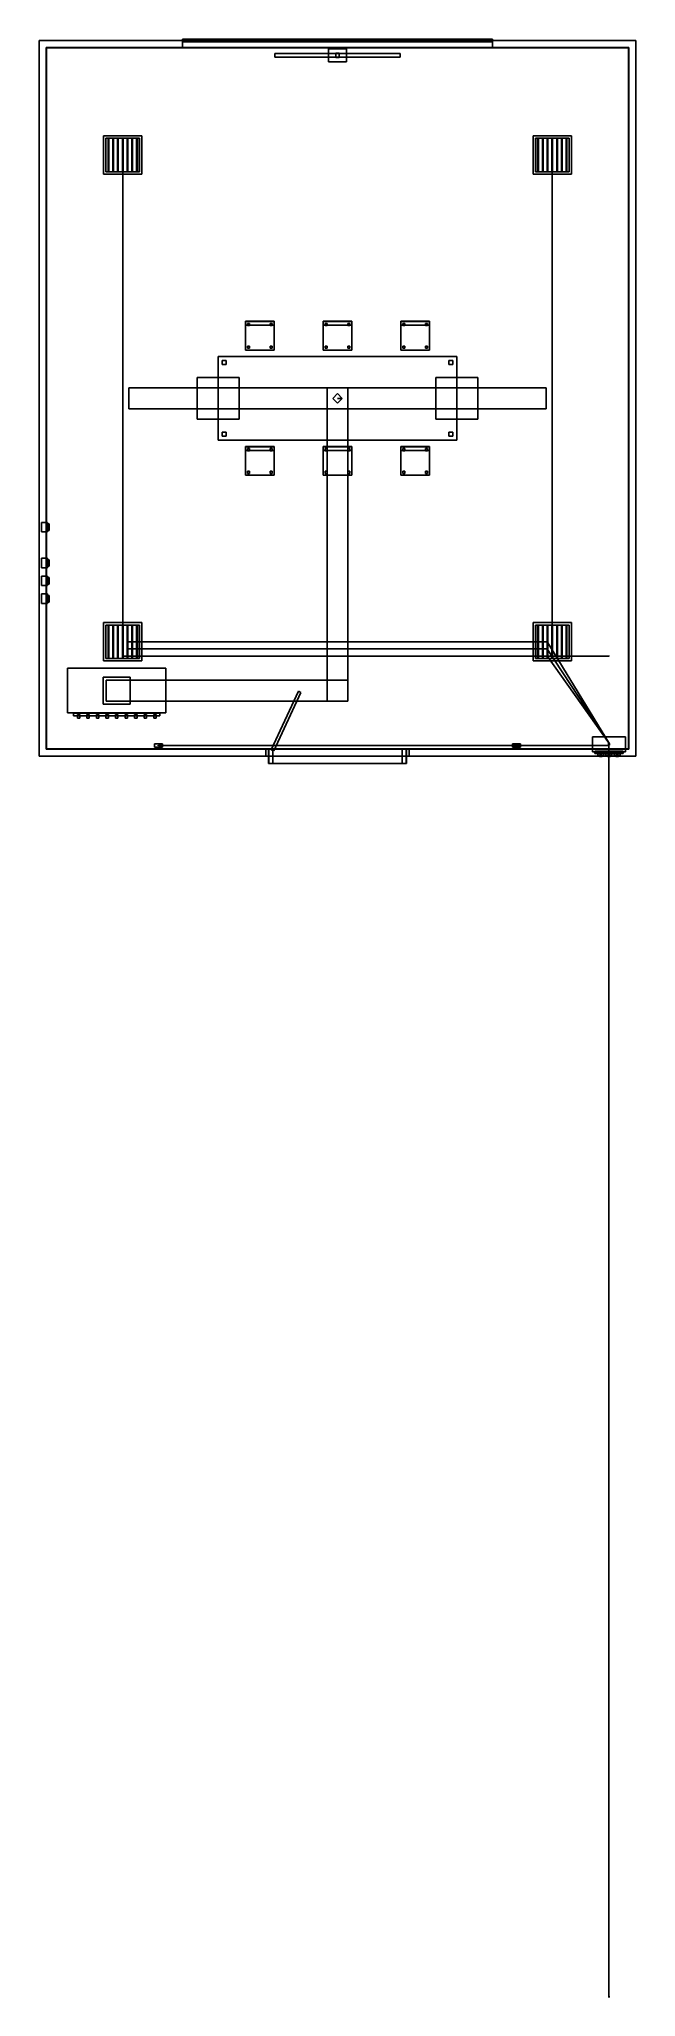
# Model space of a CAD drawing. Header units: millimetres. Extents: x -84000 to -74000, y -34800 to -1978.
import ezdxf

# ---------------------------------------------------------------- set-up
doc = ezdxf.new("R2010")
doc.units = ezdxf.units.MM

msp = doc.modelspace()

# ---------------------------------------------------------------- linework, layer by layer
at = {"layer": 'electrical'}
for p, q in [((-82592.21, -3920), (-82607.79, -3920)), ((-82607.79, -3920), (-82600, -3920)), ((-82600, -3920), (-82592.21, -3920)), ((-82600, -12320), (-82600, -3920)), ((-75392.21, -3920), (-75407.79, -3920)), ((-75407.79, -3920), (-75400, -3920)), ((-75400, -3920), (-75392.21, -3920)), ((-75400, -12320), (-75400, -3920)), ((-82500, -12091.26), (-82500, -12068.74)), ((-82500, -12068.74), (-82500, -12080)), ((-82500, -12080), (-82500, -12091.26)), ((-75500, -12080), (-82500, -12080)), ((-75488.9, -12073.23), (-75505.55, -12083.39)), ((-75505.55, -12083.39), (-75488.9, -12073.23)), ((-75505.55, -12083.39), (-75505.55, -12083.39)), ((-75500, -12091.26), (-75500, -12068.74)), ((-75500, -12068.74), (-75500, -12080)), ((-75500, -12080), (-75500, -12091.26)), ((-75500, -12080), (-75485.96, -12080)), ((-75485.96, -12080), (-75500, -12080)), ((-74438.9, -13793.23), (-75488.9, -12073.23)), ((-82592.21, -12320), (-82607.79, -12320)), ((-82607.79, -12320), (-82600, -12320)), ((-82600, -12327.79), (-82600, -12312.21)), ((-82600, -12312.21), (-82600, -12320)), ((-82600, -12320), (-82600, -12327.79)), ((-74450, -12320), (-82600, -12320)), ((-82600, -12320), (-82592.21, -12320)), ((-82500, -12211.26), (-82500, -12188.74)), ((-82500, -12188.74), (-82500, -12200)), ((-82500, -12200), (-82500, -12211.26)), ((-75500, -12200), (-82500, -12200)), ((-82500, -12331.26), (-82500, -12308.74)), ((-82500, -12308.74), (-82500, -12320)), ((-82500, -12320), (-82500, -12331.26)), ((-75500, -12320), (-82500, -12320)), ((-75489.13, -12192.87), (-75505.43, -12203.57)), ((-75505.43, -12203.57), (-75489.13, -12192.87)), ((-75505.43, -12203.57), (-75505.43, -12203.57)), ((-75489.4, -12312.48), (-75505.3, -12323.76)), ((-75505.3, -12323.76), (-75489.4, -12312.48)), ((-75505.3, -12323.76), (-75505.3, -12323.76)), ((-75500, -12211.26), (-75500, -12188.74)), ((-75500, -12188.74), (-75500, -12200)), ((-75500, -12200), (-75500, -12211.26)), ((-75500, -12200), (-75485.96, -12200)), ((-75485.96, -12200), (-75500, -12200)), ((-75500, -12331.26), (-75500, -12308.74)), ((-75500, -12308.74), (-75500, -12320)), ((-75500, -12320), (-75500, -12331.26)), ((-75500, -12320), (-75485.96, -12320)), ((-75485.96, -12320), (-75500, -12320)), ((-74439.4, -13792.48), (-75489.4, -12312.48)), ((-74439.13, -13792.87), (-75489.13, -12192.87)), ((-75392.21, -12320), (-75407.79, -12320)), ((-75407.79, -12320), (-75400, -12320)), ((-75400, -12320), (-75392.21, -12320)), ((-74450, -12327.79), (-74450, -12312.21)), ((-74450, -12312.21), (-74450, -12320)), ((-74450, -12320), (-74450, -12327.79)), ((-74725, -13925), (-74725, -13675)), ((-74725, -13675), (-74175, -13675)), ((-74468, -13800), (-74441, -13784.41)), ((-74441, -13784.41), (-74441, -13815.59)), ((-74175, -13925), (-74175, -13675)), ((-82065, -13850), (-82065, -13790)), ((-82065, -13790), (-81935, -13790)), ((-82065, -13850), (-81935, -13850)), ((-81991, -13820), (-82004.5, -13812.21)), ((-82004.5, -13812.21), (-82004.5, -13827.79)), ((-82004.5, -13827.79), (-81991, -13820)), ((-82000, -13827.79), (-82000, -13812.21)), ((-82000, -13812.21), (-82000, -13820)), ((-82000, -13820), (-74450, -13820)), ((-82000, -13820), (-82000, -13827.79)), ((-82000, -13820), (-81990.28, -13820)), ((-81990.28, -13820), (-82000, -13820)), ((-81935, -13850), (-81935, -13790)), ((-76065, -13850), (-76065, -13790)), ((-76065, -13790), (-75935, -13790)), ((-76065, -13850), (-75935, -13850)), ((-75991, -13820), (-76004.5, -13812.21)), ((-76004.5, -13812.21), (-76004.5, -13827.79)), ((-76004.5, -13827.79), (-75991, -13820)), ((-76000, -13827.79), (-76000, -13812.21)), ((-76000, -13812.21), (-76000, -13820)), ((-76000, -13820), (-74450, -13820)), ((-76000, -13820), (-76000, -13827.79)), ((-76000, -13820), (-75990.28, -13820)), ((-75990.28, -13820), (-76000, -13820)), ((-75935, -13850), (-75935, -13790)), ((-74725, -13925), (-74175, -13925)), ((-74685, -13952.5), (-74685, -13917.5)), ((-74685, -13917.5), (-74215, -13917.5)), ((-74685, -13952.5), (-74215, -13952.5)), ((-74637.5, -13990), (-74637.5, -13950)), ((-74637.5, -13950), (-74537.5, -13950)), ((-74637.5, -13990), (-74537.5, -13990)), ((-74564.12, -13980), (-74610.88, -13980)), ((-74610.88, -13980), (-74587.5, -13980)), ((-74564.12, -14005), (-74610.88, -14005)), ((-74610.88, -14005), (-74587.5, -14005)), ((-74587.5, -13980), (-74587.5, -14005)), ((-74587.5, -13980), (-74564.12, -13980)), ((-74587.5, -14005), (-74564.12, -14005)), ((-74537.5, -13990), (-74537.5, -13950)), ((-74500, -13990), (-74500, -13950)), ((-74500, -13950), (-74400, -13950)), ((-74500, -13990), (-74400, -13990)), ((-74426.62, -13980), (-74473.38, -13980)), ((-74473.38, -13980), (-74450, -13980)), ((-74426.62, -14005), (-74473.38, -14005)), ((-74473.38, -14005), (-74450, -14005)), ((-74441, -13815.59), (-74468, -13800)), ((-74434.41, -13800), (-74465.59, -13800)), ((-74465.59, -13800), (-74450, -13800)), ((-74437, -13800), (-74456.5, -13788.74)), ((-74456.5, -13788.74), (-74456.5, -13811.26)), ((-74437, -13800), (-74456.5, -13788.74)), ((-74456.5, -13788.74), (-74456.5, -13811.26)), ((-74437, -13800), (-74456.5, -13788.74)), ((-74456.5, -13788.74), (-74456.5, -13811.26)), ((-74456.5, -13811.26), (-74437, -13800)), ((-74456.5, -13811.26), (-74437, -13800)), ((-74456.5, -13811.26), (-74437, -13800)), ((-74438.9, -13793.23), (-74455.55, -13803.39)), ((-74455.55, -13803.39), (-74438.9, -13793.23)), ((-74455.55, -13803.39), (-74455.55, -13803.39)), ((-74439.13, -13792.87), (-74455.43, -13803.57)), ((-74455.43, -13803.57), (-74439.13, -13792.87)), ((-74455.43, -13803.57), (-74455.43, -13803.57)), ((-74439.4, -13792.48), (-74455.3, -13803.76)), ((-74455.3, -13803.76), (-74439.4, -13792.48)), ((-74455.3, -13803.76), (-74455.3, -13803.76)), ((-74450, -13800), (-74434.41, -13800)), ((-74450, -34800), (-74450, -13800)), ((-74450, -13800), (-74430.56, -13800)), ((-74430.56, -13800), (-74450, -13800)), ((-74450, -13800), (-74435.96, -13800)), ((-74435.96, -13800), (-74450, -13800)), ((-74450, -13800), (-74435.96, -13800)), ((-74435.96, -13800), (-74450, -13800)), ((-74450, -13800), (-74435.96, -13800)), ((-74435.96, -13800), (-74450, -13800)), ((-74450, -13827.79), (-74450, -13812.21)), ((-74450, -13812.21), (-74450, -13820)), ((-74450, -13827.79), (-74450, -13812.21)), ((-74450, -13812.21), (-74450, -13820)), ((-74450, -13820), (-74450, -13827.79)), ((-74450, -13820), (-74450, -13827.79)), ((-74450, -13980), (-74450, -14005)), ((-74450, -13980), (-74426.62, -13980)), ((-74450, -14005), (-74426.62, -14005)), ((-74400, -13990), (-74400, -13950)), ((-74362.5, -13990), (-74362.5, -13950)), ((-74362.5, -13950), (-74262.5, -13950)), ((-74362.5, -13990), (-74262.5, -13990)), ((-74289.12, -13980), (-74335.88, -13980)), ((-74335.88, -13980), (-74312.5, -13980)), ((-74289.12, -14005), (-74335.88, -14005)), ((-74335.88, -14005), (-74312.5, -14005)), ((-74312.5, -13980), (-74312.5, -14005)), ((-74312.5, -13980), (-74289.12, -13980)), ((-74312.5, -14005), (-74289.12, -14005)), ((-74262.5, -13990), (-74262.5, -13950)), ((-74215, -13952.5), (-74215, -13917.5)), ((-74434.41, -34800), (-74465.59, -34800)), ((-74465.59, -34800), (-74450, -34800)), ((-74450, -34800), (-74434.41, -34800))]:
    msp.add_line(p, q, dxfattribs=at)
at = {"layer": 'hvac'}
for p, q in [((-82500, -8175), (-82500, -7825)), ((-82500, -7825), (-75500, -7825)), ((-81350, -8350), (-81350, -7650)), ((-81350, -7650), (-80650, -7650)), ((-80650, -8350), (-80650, -7650)), ((-79175, -13075), (-79175, -7825)), ((-79175, -7825), (-78825, -7825)), ((-78825, -13075), (-78825, -7825)), ((-77350, -8350), (-77350, -7650)), ((-77350, -7650), (-76650, -7650)), ((-76650, -8350), (-76650, -7650)), ((-75500, -8175), (-75500, -7825)), ((-82500, -8175), (-75500, -8175)), ((-81350, -8350), (-80650, -8350)), ((-77350, -8350), (-76650, -8350)), ((-83525, -13275), (-83525, -12525)), ((-83525, -12525), (-81875, -12525)), ((-82925, -13125), (-82925, -12675)), ((-82925, -12675), (-82475, -12675)), ((-82875, -13075), (-82875, -12725)), ((-82875, -12725), (-78825, -12725)), ((-82475, -13125), (-82475, -12675)), ((-81875, -13275), (-81875, -12525)), ((-78825, -13075), (-78825, -12725)), ((-82925, -13125), (-82475, -13125)), ((-82875, -13075), (-78825, -13075)), ((-79175, -13075), (-78825, -13075)), ((-83525, -13275), (-81875, -13275)), ((-83425, -13320), (-83425, -13280)), ((-83425, -13280), (-81975, -13280)), ((-83425, -13320), (-81975, -13320)), ((-83360, -13360), (-83360, -13300)), ((-83360, -13300), (-83320, -13300)), ((-83360, -13360), (-83320, -13360)), ((-83320, -13360), (-83320, -13300)), ((-83200, -13360), (-83200, -13300)), ((-83200, -13300), (-83160, -13300)), ((-83200, -13360), (-83160, -13360)), ((-83160, -13360), (-83160, -13300)), ((-83040, -13360), (-83040, -13300)), ((-83040, -13300), (-83000, -13300)), ((-83040, -13360), (-83000, -13360)), ((-83000, -13360), (-83000, -13300)), ((-82880, -13360), (-82880, -13300)), ((-82880, -13300), (-82840, -13300)), ((-82880, -13360), (-82840, -13360)), ((-82840, -13360), (-82840, -13300)), ((-82720, -13360), (-82720, -13300)), ((-82720, -13300), (-82680, -13300)), ((-82720, -13360), (-82680, -13360)), ((-82680, -13360), (-82680, -13300)), ((-82560, -13360), (-82560, -13300)), ((-82560, -13300), (-82520, -13300)), ((-82560, -13360), (-82520, -13360)), ((-82520, -13360), (-82520, -13300)), ((-82400, -13360), (-82400, -13300)), ((-82400, -13300), (-82360, -13300)), ((-82400, -13360), (-82360, -13360)), ((-82360, -13360), (-82360, -13300)), ((-82240, -13360), (-82240, -13300)), ((-82240, -13300), (-82200, -13300)), ((-82240, -13360), (-82200, -13360)), ((-82200, -13360), (-82200, -13300)), ((-82080, -13360), (-82080, -13300)), ((-82080, -13300), (-82040, -13300)), ((-82080, -13360), (-82040, -13360)), ((-82040, -13360), (-82040, -13300)), ((-81975, -13320), (-81975, -13280))]:
    msp.add_line(p, q, dxfattribs=at)
at = {"layer": 'interiors'}
for p, q in [((-84000, -14000), (-84000, -2000)), ((-84000, -2000), (-74000, -2000)), ((-74120, -2120), (-83880, -2120)), ((-83880, -13880), (-83880, -2120)), ((-83875, -13875), (-83875, -2125)), ((-83875, -2125), (-74125, -2125)), ((-81600, -2022.5), (-81600, -1977.5)), ((-81600, -1977.5), (-76400, -1977.5)), ((-81600, -2000), (-76400, -2000)), ((-81600, -2120), (-81600, -2000)), ((-81600, -2022.5), (-76400, -2022.5)), ((-81600, -2120), (-76400, -2120)), ((-80050, -2280), (-80050, -2220)), ((-80050, -2220), (-77950, -2220)), ((-80050, -2280), (-77950, -2280)), ((-79150, -2360), (-79150, -2140)), ((-79150, -2140), (-78850, -2140)), ((-79030, -2285), (-79030, -2215)), ((-79030, -2215), (-78970, -2215)), ((-79030, -2285), (-78970, -2285)), ((-78970, -2285), (-78970, -2215)), ((-78850, -2360), (-78850, -2140)), ((-77950, -2280), (-77950, -2220)), ((-76400, -2022.5), (-76400, -1977.5)), ((-76400, -2120), (-76400, -2000)), ((-74125, -13875), (-74125, -2125)), ((-74120, -13880), (-74120, -2120)), ((-74000, -14000), (-74000, -2000)), ((-79150, -2360), (-78850, -2360)), ((-80540, -6772.5), (-80540, -6707.5)), ((-80540, -6707.5), (-80060, -6707.5)), ((-80540, -7190), (-80540, -6710)), ((-80540, -6710), (-80060, -6710)), ((-80540, -6772.5), (-80060, -6772.5)), ((-80507.5, -6777.5), (-80507.5, -6742.5)), ((-80507.5, -6742.5), (-80472.5, -6742.5)), ((-80507.5, -6777.5), (-80472.5, -6777.5)), ((-80472.5, -6777.5), (-80472.5, -6742.5)), ((-80127.5, -6777.5), (-80127.5, -6742.5)), ((-80127.5, -6742.5), (-80092.5, -6742.5)), ((-80127.5, -6777.5), (-80092.5, -6777.5)), ((-80092.5, -6777.5), (-80092.5, -6742.5)), ((-80060, -6772.5), (-80060, -6707.5)), ((-80060, -7190), (-80060, -6710)), ((-79240, -6772.5), (-79240, -6707.5)), ((-79240, -6707.5), (-78760, -6707.5)), ((-79240, -7190), (-79240, -6710)), ((-79240, -6710), (-78760, -6710)), ((-79240, -6772.5), (-78760, -6772.5)), ((-79207.5, -6777.5), (-79207.5, -6742.5)), ((-79207.5, -6742.5), (-79172.5, -6742.5)), ((-79207.5, -6777.5), (-79172.5, -6777.5)), ((-79172.5, -6777.5), (-79172.5, -6742.5)), ((-78827.5, -6777.5), (-78827.5, -6742.5)), ((-78827.5, -6742.5), (-78792.5, -6742.5)), ((-78827.5, -6777.5), (-78792.5, -6777.5)), ((-78792.5, -6777.5), (-78792.5, -6742.5)), ((-78760, -6772.5), (-78760, -6707.5)), ((-78760, -7190), (-78760, -6710)), ((-77940, -6772.5), (-77940, -6707.5)), ((-77940, -6707.5), (-77460, -6707.5)), ((-77940, -7190), (-77940, -6710)), ((-77940, -6710), (-77460, -6710)), ((-77940, -6772.5), (-77460, -6772.5)), ((-77907.5, -6777.5), (-77907.5, -6742.5)), ((-77907.5, -6742.5), (-77872.5, -6742.5)), ((-77907.5, -6777.5), (-77872.5, -6777.5)), ((-77872.5, -6777.5), (-77872.5, -6742.5)), ((-77527.5, -6777.5), (-77527.5, -6742.5)), ((-77527.5, -6742.5), (-77492.5, -6742.5)), ((-77527.5, -6777.5), (-77492.5, -6777.5)), ((-77492.5, -6777.5), (-77492.5, -6742.5)), ((-77460, -6772.5), (-77460, -6707.5)), ((-77460, -7190), (-77460, -6710)), ((-80540, -7190), (-80060, -7190)), ((-80507.5, -7157.5), (-80507.5, -7122.5)), ((-80507.5, -7122.5), (-80472.5, -7122.5)), ((-80507.5, -7157.5), (-80472.5, -7157.5)), ((-80472.5, -7157.5), (-80472.5, -7122.5)), ((-80127.5, -7157.5), (-80127.5, -7122.5)), ((-80127.5, -7122.5), (-80092.5, -7122.5)), ((-80127.5, -7157.5), (-80092.5, -7157.5)), ((-80092.5, -7157.5), (-80092.5, -7122.5)), ((-79240, -7190), (-78760, -7190)), ((-79207.5, -7157.5), (-79207.5, -7122.5)), ((-79207.5, -7122.5), (-79172.5, -7122.5)), ((-79207.5, -7157.5), (-79172.5, -7157.5)), ((-79172.5, -7157.5), (-79172.5, -7122.5)), ((-78827.5, -7157.5), (-78827.5, -7122.5)), ((-78827.5, -7122.5), (-78792.5, -7122.5)), ((-78827.5, -7157.5), (-78792.5, -7157.5)), ((-78792.5, -7157.5), (-78792.5, -7122.5)), ((-77940, -7190), (-77460, -7190)), ((-77907.5, -7157.5), (-77907.5, -7122.5)), ((-77907.5, -7122.5), (-77872.5, -7122.5)), ((-77907.5, -7157.5), (-77872.5, -7157.5)), ((-77872.5, -7157.5), (-77872.5, -7122.5)), ((-77527.5, -7157.5), (-77527.5, -7122.5)), ((-77527.5, -7122.5), (-77492.5, -7122.5)), ((-77527.5, -7157.5), (-77492.5, -7157.5)), ((-77492.5, -7157.5), (-77492.5, -7122.5)), ((-81000, -8700), (-81000, -7300)), ((-81000, -7300), (-77000, -7300)), ((-80935, -7435), (-80935, -7365)), ((-80935, -7365), (-80865, -7365)), ((-80935, -7435), (-80865, -7435)), ((-80865, -7435), (-80865, -7365)), ((-77135, -7435), (-77135, -7365)), ((-77135, -7365), (-77065, -7365)), ((-77135, -7435), (-77065, -7435)), ((-77065, -7435), (-77065, -7365)), ((-77000, -8700), (-77000, -7300)), ((-81000, -8700), (-77000, -8700)), ((-80935, -8635), (-80935, -8565)), ((-80935, -8565), (-80865, -8565)), ((-80935, -8635), (-80865, -8635)), ((-80865, -8635), (-80865, -8565)), ((-80540, -8872.5), (-80540, -8807.5)), ((-80540, -8807.5), (-80060, -8807.5)), ((-80540, -9290), (-80540, -8810)), ((-80540, -8810), (-80060, -8810)), ((-80507.5, -8877.5), (-80507.5, -8842.5)), ((-80507.5, -8842.5), (-80472.5, -8842.5)), ((-80472.5, -8877.5), (-80472.5, -8842.5)), ((-80127.5, -8877.5), (-80127.5, -8842.5)), ((-80127.5, -8842.5), (-80092.5, -8842.5)), ((-80092.5, -8877.5), (-80092.5, -8842.5)), ((-80060, -8872.5), (-80060, -8807.5)), ((-80060, -9290), (-80060, -8810)), ((-79240, -8872.5), (-79240, -8807.5)), ((-79240, -8807.5), (-78760, -8807.5)), ((-79240, -9290), (-79240, -8810)), ((-79240, -8810), (-78760, -8810)), ((-79207.5, -8877.5), (-79207.5, -8842.5)), ((-79207.5, -8842.5), (-79172.5, -8842.5)), ((-79172.5, -8877.5), (-79172.5, -8842.5)), ((-78827.5, -8877.5), (-78827.5, -8842.5)), ((-78827.5, -8842.5), (-78792.5, -8842.5)), ((-78792.5, -8877.5), (-78792.5, -8842.5)), ((-78760, -8872.5), (-78760, -8807.5)), ((-78760, -9290), (-78760, -8810)), ((-77940, -8872.5), (-77940, -8807.5)), ((-77940, -8807.5), (-77460, -8807.5)), ((-77940, -9290), (-77940, -8810)), ((-77940, -8810), (-77460, -8810)), ((-77907.5, -8877.5), (-77907.5, -8842.5)), ((-77907.5, -8842.5), (-77872.5, -8842.5)), ((-77872.5, -8877.5), (-77872.5, -8842.5)), ((-77527.5, -8877.5), (-77527.5, -8842.5)), ((-77527.5, -8842.5), (-77492.5, -8842.5)), ((-77492.5, -8877.5), (-77492.5, -8842.5)), ((-77460, -8872.5), (-77460, -8807.5)), ((-77460, -9290), (-77460, -8810)), ((-77135, -8635), (-77135, -8565)), ((-77135, -8565), (-77065, -8565)), ((-77135, -8635), (-77065, -8635)), ((-77065, -8635), (-77065, -8565)), ((-80540, -8872.5), (-80060, -8872.5)), ((-80507.5, -8877.5), (-80472.5, -8877.5)), ((-80127.5, -8877.5), (-80092.5, -8877.5)), ((-79240, -8872.5), (-78760, -8872.5)), ((-79207.5, -8877.5), (-79172.5, -8877.5)), ((-78827.5, -8877.5), (-78792.5, -8877.5)), ((-77940, -8872.5), (-77460, -8872.5)), ((-77907.5, -8877.5), (-77872.5, -8877.5)), ((-77527.5, -8877.5), (-77492.5, -8877.5)), ((-80540, -9290), (-80060, -9290)), ((-80507.5, -9257.5), (-80507.5, -9222.5)), ((-80507.5, -9222.5), (-80472.5, -9222.5)), ((-80507.5, -9257.5), (-80472.5, -9257.5)), ((-80472.5, -9257.5), (-80472.5, -9222.5)), ((-80127.5, -9257.5), (-80127.5, -9222.5)), ((-80127.5, -9222.5), (-80092.5, -9222.5)), ((-80127.5, -9257.5), (-80092.5, -9257.5)), ((-80092.5, -9257.5), (-80092.5, -9222.5)), ((-79240, -9290), (-78760, -9290)), ((-79207.5, -9257.5), (-79207.5, -9222.5)), ((-79207.5, -9222.5), (-79172.5, -9222.5)), ((-79207.5, -9257.5), (-79172.5, -9257.5)), ((-79172.5, -9257.5), (-79172.5, -9222.5)), ((-78827.5, -9257.5), (-78827.5, -9222.5)), ((-78827.5, -9222.5), (-78792.5, -9222.5)), ((-78827.5, -9257.5), (-78792.5, -9257.5)), ((-78792.5, -9257.5), (-78792.5, -9222.5)), ((-77940, -9290), (-77460, -9290)), ((-77907.5, -9257.5), (-77907.5, -9222.5)), ((-77907.5, -9222.5), (-77872.5, -9222.5)), ((-77907.5, -9257.5), (-77872.5, -9257.5)), ((-77872.5, -9257.5), (-77872.5, -9222.5)), ((-77527.5, -9257.5), (-77527.5, -9222.5)), ((-77527.5, -9222.5), (-77492.5, -9222.5)), ((-77527.5, -9257.5), (-77492.5, -9257.5)), ((-77492.5, -9257.5), (-77492.5, -9222.5)), ((-80110.39, -13890.49), (-79653.96, -12911.68)), ((-80069.61, -13909.51), (-79613.18, -12930.7)), ((-79613.18, -12930.7), (-79653.96, -12911.68)), ((-84000, -14000), (-80200, -14000)), ((-84000, -14000), (-74000, -14000)), ((-74120, -13880), (-83880, -13880)), ((-80200, -13880), (-83880, -13880)), ((-83875, -13875), (-74125, -13875)), ((-80200, -14000), (-80200, -13880)), ((-80200, -13880), (-77800, -13880)), ((-80200, -14000), (-77800, -14000)), ((-80155, -14120), (-80155, -13880)), ((-80155, -13880), (-80085, -13880)), ((-80150, -14120), (-80150, -13880)), ((-80150, -13880), (-77850, -13880)), ((-80069.61, -13909.51), (-80110.39, -13890.49)), ((-80085, -14120), (-80085, -13880)), ((-77915, -14120), (-77915, -13880)), ((-77915, -13880), (-77845, -13880)), ((-77850, -14120), (-77850, -13880)), ((-77845, -14120), (-77845, -13880)), ((-77800, -14000), (-77800, -13880)), ((-74120, -13880), (-77800, -13880)), ((-77800, -14000), (-74000, -14000)), ((-80155, -14120), (-80085, -14120)), ((-80150, -14120), (-77850, -14120)), ((-77915, -14120), (-77845, -14120))]:
    msp.add_line(p, q, dxfattribs=at)
at = {"layer": 'lighting'}
for p, q in [((-82920, -4240), (-82920, -3600)), ((-82920, -3600), (-82280, -3600)), ((-82280, -4240), (-82280, -3600)), ((-75720, -4240), (-75720, -3600)), ((-75720, -3600), (-75080, -3600)), ((-75080, -4240), (-75080, -3600)), ((-82880, -4200), (-82880, -3640)), ((-82880, -3640), (-82320, -3640)), ((-82846, -4190), (-82846, -3650)), ((-82846, -3650), (-82834, -3650)), ((-82834, -4190), (-82834, -3650)), ((-82766, -4190), (-82766, -3650)), ((-82766, -3650), (-82754, -3650)), ((-82754, -4190), (-82754, -3650)), ((-82686, -4190), (-82686, -3650)), ((-82686, -3650), (-82674, -3650)), ((-82674, -4190), (-82674, -3650)), ((-82606, -4190), (-82606, -3650)), ((-82606, -3650), (-82594, -3650)), ((-82591, -3920), (-82604.5, -3912.21)), ((-82604.5, -3912.21), (-82604.5, -3927.79)), ((-82604.5, -3927.79), (-82591, -3920)), ((-82594, -4190), (-82594, -3650)), ((-82526, -4190), (-82526, -3650)), ((-82526, -3650), (-82514, -3650)), ((-82514, -4190), (-82514, -3650)), ((-82446, -4190), (-82446, -3650)), ((-82446, -3650), (-82434, -3650)), ((-82434, -4190), (-82434, -3650)), ((-82366, -4190), (-82366, -3650)), ((-82366, -3650), (-82354, -3650)), ((-82354, -4190), (-82354, -3650)), ((-82320, -4200), (-82320, -3640)), ((-75680, -4200), (-75680, -3640)), ((-75680, -3640), (-75120, -3640)), ((-75646, -4190), (-75646, -3650)), ((-75646, -3650), (-75634, -3650)), ((-75634, -4190), (-75634, -3650)), ((-75566, -4190), (-75566, -3650)), ((-75566, -3650), (-75554, -3650)), ((-75554, -4190), (-75554, -3650)), ((-75486, -4190), (-75486, -3650)), ((-75486, -3650), (-75474, -3650)), ((-75474, -4190), (-75474, -3650)), ((-75406, -4190), (-75406, -3650)), ((-75406, -3650), (-75394, -3650)), ((-75391, -3920), (-75404.5, -3912.21)), ((-75404.5, -3912.21), (-75404.5, -3927.79)), ((-75404.5, -3927.79), (-75391, -3920)), ((-75394, -4190), (-75394, -3650)), ((-75326, -4190), (-75326, -3650)), ((-75326, -3650), (-75314, -3650)), ((-75314, -4190), (-75314, -3650)), ((-75246, -4190), (-75246, -3650)), ((-75246, -3650), (-75234, -3650)), ((-75234, -4190), (-75234, -3650)), ((-75166, -4190), (-75166, -3650)), ((-75166, -3650), (-75154, -3650)), ((-75154, -4190), (-75154, -3650)), ((-75120, -4200), (-75120, -3640)), ((-82920, -4240), (-82280, -4240)), ((-82880, -4200), (-82320, -4200)), ((-82846, -4190), (-82834, -4190)), ((-82766, -4190), (-82754, -4190)), ((-82686, -4190), (-82674, -4190)), ((-82606, -4190), (-82594, -4190)), ((-82526, -4190), (-82514, -4190)), ((-82446, -4190), (-82434, -4190)), ((-82366, -4190), (-82354, -4190)), ((-75720, -4240), (-75080, -4240)), ((-75680, -4200), (-75120, -4200)), ((-75646, -4190), (-75634, -4190)), ((-75566, -4190), (-75554, -4190)), ((-75486, -4190), (-75474, -4190)), ((-75406, -4190), (-75394, -4190)), ((-75326, -4190), (-75314, -4190)), ((-75246, -4190), (-75234, -4190)), ((-75166, -4190), (-75154, -4190)), ((-82920, -12400), (-82920, -11760)), ((-82920, -11760), (-82280, -11760)), ((-82880, -12360), (-82880, -11800)), ((-82880, -11800), (-82320, -11800)), ((-82846, -12350), (-82846, -11810)), ((-82846, -11810), (-82834, -11810)), ((-82834, -12350), (-82834, -11810)), ((-82766, -12350), (-82766, -11810)), ((-82766, -11810), (-82754, -11810)), ((-82754, -12350), (-82754, -11810)), ((-82686, -12350), (-82686, -11810)), ((-82686, -11810), (-82674, -11810)), ((-82674, -12350), (-82674, -11810)), ((-82606, -12350), (-82606, -11810)), ((-82606, -11810), (-82594, -11810)), ((-82594, -12350), (-82594, -11810)), ((-82526, -12350), (-82526, -11810)), ((-82526, -11810), (-82514, -11810)), ((-82514, -12350), (-82514, -11810)), ((-82446, -12350), (-82446, -11810)), ((-82446, -11810), (-82434, -11810)), ((-82434, -12350), (-82434, -11810)), ((-82366, -12350), (-82366, -11810)), ((-82366, -11810), (-82354, -11810)), ((-82354, -12350), (-82354, -11810)), ((-82320, -12360), (-82320, -11800)), ((-82280, -12400), (-82280, -11760)), ((-75720, -12400), (-75720, -11760)), ((-75720, -11760), (-75080, -11760)), ((-75680, -12360), (-75680, -11800)), ((-75680, -11800), (-75120, -11800)), ((-75646, -12350), (-75646, -11810)), ((-75646, -11810), (-75634, -11810)), ((-75634, -12350), (-75634, -11810)), ((-75566, -12350), (-75566, -11810)), ((-75566, -11810), (-75554, -11810)), ((-75554, -12350), (-75554, -11810)), ((-75486, -12350), (-75486, -11810)), ((-75486, -11810), (-75474, -11810)), ((-75474, -12350), (-75474, -11810)), ((-75406, -12350), (-75406, -11810)), ((-75406, -11810), (-75394, -11810)), ((-75394, -12350), (-75394, -11810)), ((-75326, -12350), (-75326, -11810)), ((-75326, -11810), (-75314, -11810)), ((-75314, -12350), (-75314, -11810)), ((-75246, -12350), (-75246, -11810)), ((-75246, -11810), (-75234, -11810)), ((-75234, -12350), (-75234, -11810)), ((-75166, -12350), (-75166, -11810)), ((-75166, -11810), (-75154, -11810)), ((-75154, -12350), (-75154, -11810)), ((-75120, -12360), (-75120, -11800)), ((-75080, -12400), (-75080, -11760)), ((-82591, -12080), (-82604.5, -12072.21)), ((-82604.5, -12072.21), (-82604.5, -12087.79)), ((-82604.5, -12087.79), (-82591, -12080)), ((-75391, -12080), (-75404.5, -12072.21)), ((-75404.5, -12072.21), (-75404.5, -12087.79)), ((-75404.5, -12087.79), (-75391, -12080)), ((-82920, -12400), (-82280, -12400)), ((-82880, -12360), (-82320, -12360)), ((-82846, -12350), (-82834, -12350)), ((-82766, -12350), (-82754, -12350)), ((-82686, -12350), (-82674, -12350)), ((-82606, -12350), (-82594, -12350)), ((-82526, -12350), (-82514, -12350)), ((-82446, -12350), (-82434, -12350)), ((-82366, -12350), (-82354, -12350)), ((-75720, -12400), (-75080, -12400)), ((-75680, -12360), (-75120, -12360)), ((-75646, -12350), (-75634, -12350)), ((-75566, -12350), (-75554, -12350)), ((-75486, -12350), (-75474, -12350)), ((-75406, -12350), (-75394, -12350)), ((-75326, -12350), (-75314, -12350)), ((-75246, -12350), (-75234, -12350)), ((-75166, -12350), (-75154, -12350))]:
    msp.add_line(p, q, dxfattribs=at)
at = {"layer": 'sensors'}
for p, q in [((-79000, -7920), (-79080, -8000)), ((-79080, -8000), (-79000, -8080)), ((-78920, -8000), (-79000, -7920)), ((-79000, -8080), (-78920, -8000)), ((-79000, -8000), (-78935, -8000)), ((-78935, -8000), (-79000, -8000)), ((-83960, -10240), (-83960, -10080)), ((-83960, -10080), (-83860, -10080)), ((-83860, -10240), (-83860, -10080)), ((-83855, -10215), (-83855, -10105)), ((-83855, -10105), (-83835, -10105)), ((-83835, -10215), (-83835, -10105)), ((-83960, -10240), (-83860, -10240)), ((-83855, -10215), (-83835, -10215)), ((-83960, -10840), (-83960, -10680)), ((-83960, -10680), (-83860, -10680)), ((-83860, -10840), (-83860, -10680)), ((-83855, -10815), (-83855, -10705)), ((-83855, -10705), (-83835, -10705)), ((-83855, -10815), (-83835, -10815)), ((-83835, -10815), (-83835, -10705)), ((-83960, -10840), (-83860, -10840)), ((-83960, -11140), (-83960, -10980)), ((-83960, -10980), (-83860, -10980)), ((-83960, -11140), (-83860, -11140)), ((-83860, -11140), (-83860, -10980)), ((-83855, -11115), (-83855, -11005)), ((-83855, -11005), (-83835, -11005)), ((-83855, -11115), (-83835, -11115)), ((-83835, -11115), (-83835, -11005)), ((-83960, -11440), (-83960, -11280)), ((-83960, -11280), (-83860, -11280)), ((-83960, -11440), (-83860, -11440)), ((-83860, -11440), (-83860, -11280)), ((-83855, -11415), (-83855, -11305)), ((-83855, -11305), (-83835, -11305)), ((-83855, -11415), (-83835, -11415)), ((-83835, -11415), (-83835, -11305))]:
    msp.add_line(p, q, dxfattribs=at)

doc.saveas('drawing.dxf')
